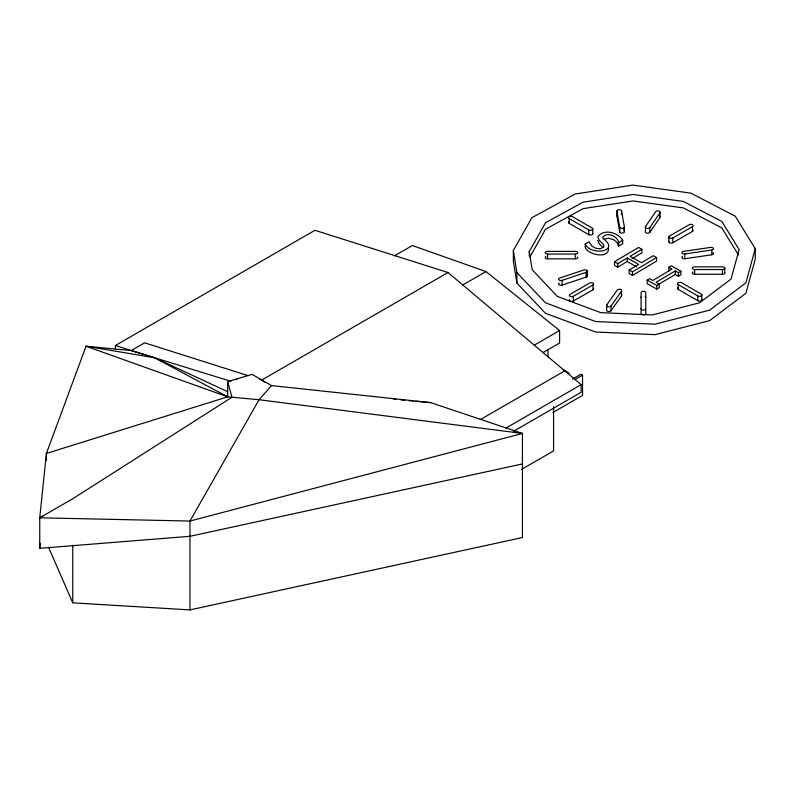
<?xml version="1.0" encoding="UTF-8"?>
<svg xmlns="http://www.w3.org/2000/svg" width="795" height="795" viewBox="0 0 795 795"><rect width="100%" height="100%" fill="white"/><g stroke="black" fill="none" stroke-linecap="round" stroke-linejoin="round"><path stroke-width="1.19" d="M522.434 463.942L189.965 536.307L39.75 548.302L40.157 543.412M39.75 548.302L39.75 517.803L46.398 453.458L86.049 346.232L131.344 350.585L154.548 357.72L227.559 391.637M755.25 248.706L745.939 282.762L709.627 310.13L655.11 324.181L595.574 321.518L545.45 302.786L516.869 272.516L513.351 250.505L531.845 217.721L575.183 194.01L632.86 185.096L690.925 193.145L735.295 216.21L755.25 248.706L755.25 259.19L745.939 293.246L709.627 320.614L655.11 334.665L595.574 332.002L545.45 313.27L516.869 283L513.351 260.989L513.351 250.505M529.281 251.528L545.539 222.719L583.093 202.178L633.068 194.457L683.372 201.433L721.83 221.417L739.111 249.57L731.052 279.075L699.59 302.786L652.347 314.959L600.762 312.654L557.335 296.426L532.213 269.813L529.281 251.528L529.281 255.851M529.887 256.944L545.539 229.208L583.093 208.658L633.068 200.936L683.372 207.912L721.83 227.897L738.476 255.006M645.451 226.635L655.686 211.718A2.335 1.352 0 0 1 658.707 210.963A2.335 1.352 0 0 1 660.019 212.712L660.019 217.472L649.793 232.388A2.335 1.352 0 0 1 646.762 233.144A2.335 1.352 0 0 1 645.451 231.395L645.451 226.635A2.335 1.352 0 0 0 646.762 228.384A2.335 1.352 0 0 0 649.793 227.628L660.019 212.712M606.724 304.942L617.218 290.096A2.335 1.352 0 0 1 620.259 289.35A2.335 1.352 0 0 1 621.541 291.109L621.541 295.879L611.047 310.726A2.335 1.352 0 0 1 608.006 311.461A2.335 1.352 0 0 1 606.724 309.712L606.724 304.942A2.335 1.352 0 0 0 608.006 306.701A2.335 1.352 0 0 0 611.047 305.966L621.541 291.109M189.965 609.904L522.434 537.539L522.434 433.444L430.761 402.638L271.532 385.595L259.071 399.716L189.965 521.053L189.965 609.904L72.762 602.839L48.833 547.914M608.563 247.99C609.189 259.409 588.817 254.957 585.249 247.623L585.249 244.055L589.085 241.779L591.838 246.122L595.962 248.368L600.652 248.696L603.713 247.046L603.912 245.029L599.251 240.319L597.8 236.85C603.673 228.413 617.864 232.329 622.694 240.189L622.694 243.747L618.679 246.132L617.059 242.564L613.899 239.842L608.662 238.182L604.339 239.136M618.679 246.132L618.679 242.574L622.694 240.189M641.883 249.292L630.077 256.298L641.486 262.708L653.281 255.702L656.581 257.55L656.581 261.108L632.472 275.418L629.183 273.569L629.183 270.012L638.633 264.397L627.235 257.997L627.235 261.555L617.775 267.17L614.485 265.321L614.485 261.754L638.584 247.444L641.883 249.292L641.883 252.86L632.045 258.693M617.775 267.17L617.775 263.602L627.235 257.997M632.472 275.418L632.472 271.86L656.581 257.55M668.833 267.269L671.298 265.808L680.918 271.214L678.453 272.675L675.293 270.896L656.114 282.285L659.274 284.063L659.274 287.621L656.809 289.082L647.19 283.686L647.19 280.118L649.654 278.657L652.814 280.436L671.994 269.048L668.833 267.269L668.833 270.837M656.809 289.082L656.809 285.524L675.293 274.464L675.293 270.896M675.293 274.464L678.453 276.233L680.918 274.772L680.918 271.214M115.404 349.045L115.404 345.497L314.929 230.302L448.002 272.516L581.145 384.651L581.145 392.273L513.401 431.387M115.404 345.497L131.255 350.525L144.611 342.814L248.229 375.677M394.429 255.871L412.347 245.526L485.974 271.562L559.591 330.541L559.591 342.993L542.737 352.732M259.607 379.295L261.833 380L448.002 272.516M39.75 517.803L72.762 498.743L231.971 397.242L259.071 399.716L522.434 433.444L189.965 521.053L39.75 517.803L43.01 516.025M462.789 284.948L485.974 271.562M672.818 237.983L692.465 226.645A2.335 1.352 0 0 0 692.465 224.737A2.335 1.352 0 0 0 689.166 224.737L669.519 236.075A2.335 1.352 0 0 0 669.519 237.983A2.335 1.352 0 0 0 672.818 237.983L672.818 242.753A2.335 1.352 0 0 1 669.996 242.962A2.335 1.352 0 0 1 668.913 241.451M573.314 296.306L592.961 284.968A2.335 1.352 0 0 0 592.961 283.06A2.335 1.352 0 0 0 589.661 283.06L570.015 294.398A2.335 1.352 0 0 0 570.015 296.306A2.335 1.352 0 0 0 573.314 296.306L573.314 301.076A2.335 1.352 0 0 1 570.244 301.186A2.335 1.352 0 0 1 569.637 299.447M672.818 242.753L692.465 231.405A2.335 1.352 0 0 0 692.833 229.785M573.314 301.076L592.961 289.728A2.335 1.352 0 0 0 593.567 288.426M534.31 345.139L559.591 330.541M480.18 419.68L565.136 370.639M572.41 379.106L580.887 374.207L582.546 375.161L582.546 395.383L552.853 412.526M575.123 379.444L582.546 375.161M505.868 428.108L581.145 384.651M521.6 469.368L553.578 450.904L553.578 406.831M562.105 280.347L586.163 272.327A2.335 1.352 0 0 0 587.018 270.489A2.335 1.352 0 0 0 583.828 269.992L559.769 278.012A2.335 1.352 0 0 0 558.915 279.86A2.335 1.352 0 0 0 562.105 280.347L562.105 285.117A2.335 1.352 0 0 1 559.084 284.769A2.335 1.352 0 0 1 559.282 282.99M562.105 285.117L586.163 277.097A2.335 1.352 0 0 0 587.018 275.249M271.532 385.595L252.124 374.395L227.678 381.59L231.971 397.242L227.678 396.834L46.398 453.458L46.398 460.504M684.803 253.963L711.734 250.028A2.335 1.352 0 0 0 713.423 248.398A2.335 1.352 0 0 0 710.591 247.414L683.65 251.349A2.335 1.352 0 0 0 681.961 252.989A2.335 1.352 0 0 0 684.803 253.963L684.803 258.733L711.734 254.797A2.335 1.352 0 0 0 712.837 252.552M234.436 379.603L236.89 379.344M547.576 254.062L575.361 254.062A2.335 1.352 0 0 0 577.697 252.711A2.335 1.352 0 0 0 575.361 251.369L547.576 251.369A2.335 1.352 0 0 0 545.251 252.711A2.335 1.352 0 0 0 547.576 254.062L547.576 258.832L575.361 258.832A2.335 1.352 0 0 0 577.617 257.133M724.772 268.183A2.335 1.352 0 0 0 722.436 266.832L694.661 266.832A2.335 1.352 0 0 0 692.326 268.183A2.335 1.352 0 0 0 694.661 269.535L722.436 269.535A2.335 1.352 0 0 0 724.772 268.183L724.772 272.953M693.011 271.999A2.335 1.352 0 0 0 692.505 273.46A2.335 1.352 0 0 0 694.661 274.295L722.436 274.295A2.335 1.352 0 0 0 724.692 272.596M393.734 399.259L396.208 399.488M401.137 399.935L404.844 400.273M408.55 400.61L413.489 401.058M415.954 401.286L430.761 402.638M131.344 350.585L230.928 381.292M227.678 396.834L86.049 346.232L154.548 357.72L227.678 396.834L227.678 381.59M585.249 244.055C590.307 256.04 621.471 251.777 602.888 238.371L602.729 237.377C607.072 231.365 617.536 236.155 618.679 242.574M627.235 261.555L636.556 266.792M614.485 261.754L617.775 263.602M629.183 270.012L632.472 271.86M647.19 280.118L656.809 285.524M569.17 218.565L588.807 229.904A2.335 1.352 0 0 0 592.116 229.904A2.335 1.352 0 0 0 592.116 227.996L572.47 216.657A2.335 1.352 0 0 0 569.17 216.657A2.335 1.352 0 0 0 569.17 218.565L569.17 223.325L588.807 234.674A2.335 1.352 0 0 0 591.629 234.883A2.335 1.352 0 0 0 592.712 233.372M678.224 284.61L697.861 295.949A2.335 1.352 0 0 0 701.17 295.949A2.335 1.352 0 0 0 701.17 294.041L681.524 282.702A2.335 1.352 0 0 0 678.224 282.702A2.335 1.352 0 0 0 678.224 284.61L678.224 289.38L697.861 300.719A2.335 1.352 0 0 0 700.942 300.838A2.335 1.352 0 0 0 701.538 299.089M562.86 369.516L569.309 373.233M261.833 380L264.477 382.216M603.067 247.483L599.251 243.886L597.8 240.418M621.541 210.914L624.353 226.873L624.353 231.633A2.335 1.352 0 0 1 622.266 233.114A2.335 1.352 0 0 1 619.702 231.911L616.9 215.952L616.9 211.182A2.335 1.352 0 0 1 618.987 209.711A2.335 1.352 0 0 1 621.541 210.914L621.541 214.481M623.747 228.215L624.353 231.633M616.9 211.182L619.702 227.141L619.702 231.911M722.436 269.535L722.436 274.295M711.734 250.028L711.734 254.797M701.846 294.995L701.846 299.765M697.861 295.949L697.861 300.719M694.661 269.535L694.661 274.295M692.465 226.645L692.465 231.405M678.453 272.675L678.453 276.233M668.833 237.029L668.833 241.799M649.793 227.628L649.793 232.388M618.45 242.445L618.45 246.003M611.047 305.966L611.047 310.726M592.961 284.968L592.961 289.728M592.792 228.95L592.792 233.72M588.807 229.904L588.807 234.674M587.336 271.165L587.336 275.925M586.163 272.327L586.163 277.097M575.361 254.062L575.361 258.832M548.043 349.571L548.043 357.005M516.869 272.516L516.869 283M72.762 545.191L72.762 602.839M569.17 223.325A2.335 1.352 0 0 1 568.793 221.706M678.224 289.38A2.335 1.352 0 0 1 677.847 287.75M641.088 297.449A2.335 1.352 0 0 1 641.168 297.091M645.073 296.495A2.335 1.352 0 0 1 645.759 297.449M645.759 308.718A2.335 1.352 0 0 1 643.423 310.07A2.335 1.352 0 0 1 641.088 308.718M621.223 294.538A2.335 1.352 0 0 1 621.541 295.879M547.576 258.832A2.335 1.352 0 0 1 545.42 257.997A2.335 1.352 0 0 1 545.927 256.527M616.9 215.952A2.335 1.352 0 0 1 617.407 214.958M624.353 226.873A2.335 1.352 0 0 1 622.266 228.344A2.335 1.352 0 0 1 619.702 227.141M659.244 215.902A2.335 1.352 0 0 1 660.019 217.472M684.803 258.733A2.335 1.352 0 0 1 682.19 258.077A2.335 1.352 0 0 1 682.597 256.457M645.759 313.488L645.759 292.679A2.335 1.352 0 0 0 643.423 291.328A2.335 1.352 0 0 0 641.088 292.679L641.088 313.488A2.335 1.352 0 0 0 643.423 314.83A2.335 1.352 0 0 0 645.759 313.488"/></g></svg>
